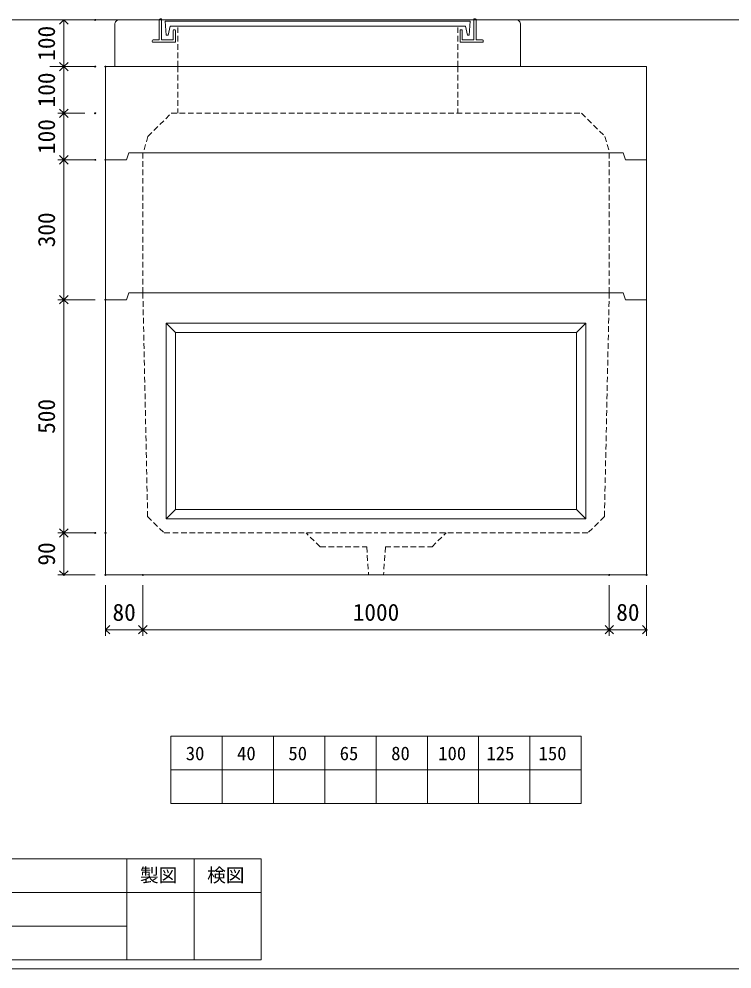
# Model space of a CAD drawing. Units: millimetres, scale not verified. Extents: x -4890 to 18490, y -2339 to 2339.
# Drawn here: x 298 to 1827, y -1936 to 101 of the extents above; entities that cross this region are included whole.
import ezdxf
from ezdxf.enums import TextEntityAlignment as Align

# ---------------------------------------------------------------- set-up
doc = ezdxf.new("R2010")
doc.units = ezdxf.units.MM
doc.header["$LTSCALE"] = 10
doc.header["$PDMODE"] = 32
doc.header["$PDSIZE"] = 2
doc.linetypes.add('DASHED1', pattern=[1.8, 1.2, -0.6])
doc.layers.add('0-1_Defpoints', color=7, linetype='Continuous')
for name, color, linetype, lineweight in [('0-2_waku', 7, 'Continuous', 18), ('0-3_gaikei', 7, 'Continuous', 18), ('0-4_kakure', 7, 'DASHED1', 5), ('0-5_sunpou', 7, 'Continuous', 5), ('0-9_uchigawa', 6, 'Continuous', 18), ('0-B_futa', 3, 'Continuous', 18), ('0-C_GL', 4, 'Continuous', 18), ('0-E_文字１', 7, 'Continuous', 18)]:
    doc.layers.add(name, color=color, linetype=linetype, lineweight=lineweight)
doc.styles.add('ＭＳ ゴシック', font='')
doc.styles.get('ＭＳ ゴシック').set_extended_font_data('MS Gothic')

# ---------------------------------------------------------------- blocks, each defined once
blk = doc.blocks.new('_Open90')
at = {"layer": '0-5_sunpou'}
blk.add_line((0, 0), (-1, 0), dxfattribs=at)
blk.add_lwpolyline([(-0.5, 0.5), (0, 0), (-0.5, -0.5)], dxfattribs=at)
blk = doc.blocks.new('D51')
at = {"layer": '0-1_Defpoints'}
for p in [(1931.46, 1074.36), (2011.46, 1074.36), (2011.46, 956.94)]:
    blk.add_point(p, dxfattribs=at)
at = {"layer": '0-5_sunpou'}
for p, q in [((1931.46, 1052.36), (1931.46, 943.94)), ((2011.46, 1052.36), (2011.46, 943.94)), ((1949.46, 956.94), (1993.46, 956.94))]:
    blk.add_line(p, q, dxfattribs=at)
at = {"layer": '0-5_sunpou', "xscale": 18, "yscale": 18, "rotation": 180}
blk.add_blockref('_Open90', (1931.46, 956.94), dxfattribs=at)
at = {"layer": '0-5_sunpou', "xscale": 18, "yscale": 18}
blk.add_blockref('_Open90', (2011.46, 956.94), dxfattribs=at)
at = {"layer": '0-5_sunpou', "style": 'ＭＳ ゴシック'}
blk.add_text('80', height=36.66, dxfattribs=at).set_placement((1946.46, 964.94), align=Align.BOTTOM_LEFT)
blk = doc.blocks.new('D52')
at = {"layer": '0-1_Defpoints'}
for p in [(2011.46, 1074.36), (3011.46, 1074.36), (3011.46, 956.94)]:
    blk.add_point(p, dxfattribs=at)
at = {"layer": '0-5_sunpou'}
for p, q in [((2011.46, 1052.36), (2011.46, 943.94)), ((3011.46, 1052.36), (3011.46, 943.94)), ((2029.46, 956.94), (2993.46, 956.94))]:
    blk.add_line(p, q, dxfattribs=at)
at = {"layer": '0-5_sunpou', "xscale": 18, "yscale": 18, "rotation": 180}
blk.add_blockref('_Open90', (2011.46, 956.94), dxfattribs=at)
at = {"layer": '0-5_sunpou', "xscale": 18, "yscale": 18}
blk.add_blockref('_Open90', (3011.46, 956.94), dxfattribs=at)
at = {"layer": '0-5_sunpou', "style": 'ＭＳ ゴシック'}
blk.add_text('1000', height=36.66, dxfattribs=at).set_placement((2461.46, 964.94), align=Align.BOTTOM_LEFT)
blk = doc.blocks.new('D53')
at = {"layer": '0-1_Defpoints'}
for p in [(3011.46, 1074.36), (3091.46, 1074.36), (3091.46, 956.94)]:
    blk.add_point(p, dxfattribs=at)
at = {"layer": '0-5_sunpou'}
for p, q in [((3011.46, 1052.36), (3011.46, 943.94)), ((3091.46, 1052.36), (3091.46, 943.94)), ((3029.46, 956.94), (3073.46, 956.94))]:
    blk.add_line(p, q, dxfattribs=at)
at = {"layer": '0-5_sunpou', "xscale": 18, "yscale": 18, "rotation": 180}
blk.add_blockref('_Open90', (3011.46, 956.94), dxfattribs=at)
at = {"layer": '0-5_sunpou', "xscale": 18, "yscale": 18}
blk.add_blockref('_Open90', (3091.46, 956.94), dxfattribs=at)
at = {"layer": '0-5_sunpou', "style": 'ＭＳ ゴシック'}
blk.add_text('80', height=36.66, dxfattribs=at).set_placement((3026.46, 964.94), align=Align.BOTTOM_LEFT)
blk = doc.blocks.new('D54')
at = {"layer": '0-1_Defpoints'}
for p in [(1931.46, 1164.36), (1842.14, 1074.36), (1931.46, 1074.36)]:
    blk.add_point(p, dxfattribs=at)
at = {"layer": '0-5_sunpou'}
for p, q in [((1909.46, 1164.36), (1829.14, 1164.36)), ((1842.14, 1146.36), (1842.14, 1092.36)), ((1909.46, 1074.36), (1829.14, 1074.36))]:
    blk.add_line(p, q, dxfattribs=at)
at = {"layer": '0-5_sunpou', "xscale": 18, "yscale": 18}
for p, rotation in [((1842.14, 1164.36), 90), ((1842.14, 1074.36), 270)]:
    blk.add_blockref('_Open90', p, dxfattribs=dict(at, rotation=rotation))
at = {"layer": '0-5_sunpou', "style": 'ＭＳ ゴシック'}
blk.add_text('90', height=36.66, rotation=90, dxfattribs=at).set_placement((1834.14, 1094.36), align=Align.BOTTOM_LEFT)
blk = doc.blocks.new('D55')
at = {"layer": '0-1_Defpoints'}
for p in [(1909.46, 2264.36), (1842.14, 2164.36), (1931.46, 2164.36)]:
    blk.add_point(p, dxfattribs=at)
at = {"layer": '0-5_sunpou'}
for p, q in [((1887.46, 2264.36), (1829.14, 2264.36)), ((1842.14, 2246.36), (1842.14, 2182.36)), ((1909.46, 2164.36), (1829.14, 2164.36))]:
    blk.add_line(p, q, dxfattribs=at)
at = {"layer": '0-5_sunpou', "xscale": 18, "yscale": 18}
for p, rotation in [((1842.14, 2264.36), 90), ((1842.14, 2164.36), 270)]:
    blk.add_blockref('_Open90', p, dxfattribs=dict(at, rotation=rotation))
at = {"layer": '0-5_sunpou', "style": 'ＭＳ ゴシック'}
blk.add_text('100', height=36.66, rotation=90, dxfattribs=at).set_placement((1834.14, 2176.86), align=Align.BOTTOM_LEFT)
blk = doc.blocks.new('D56')
at = {"layer": '0-1_Defpoints'}
for p in [(1931.46, 1964.36), (1842.14, 1664.36), (1931.46, 1664.36)]:
    blk.add_point(p, dxfattribs=at)
at = {"layer": '0-5_sunpou'}
for p, q in [((1909.46, 1964.36), (1829.14, 1964.36)), ((1842.14, 1946.36), (1842.14, 1682.36)), ((1909.46, 1664.36), (1829.14, 1664.36))]:
    blk.add_line(p, q, dxfattribs=at)
at = {"layer": '0-5_sunpou', "xscale": 18, "yscale": 18}
for p, rotation in [((1842.14, 1964.36), 90), ((1842.14, 1664.36), 270)]:
    blk.add_blockref('_Open90', p, dxfattribs=dict(at, rotation=rotation))
at = {"layer": '0-5_sunpou', "style": 'ＭＳ ゴシック'}
blk.add_text('300', height=36.66, rotation=90, dxfattribs=at).set_placement((1834.14, 1776.86), align=Align.BOTTOM_LEFT)
blk = doc.blocks.new('D57')
at = {"layer": '0-1_Defpoints'}
for p in [(1931.46, 1664.36), (1842.14, 1164.36), (1909.46, 1164.36)]:
    blk.add_point(p, dxfattribs=at)
at = {"layer": '0-5_sunpou'}
for p, q in [((1909.46, 1664.36), (1829.14, 1664.36)), ((1842.14, 1646.36), (1842.14, 1182.36)), ((1887.46, 1164.36), (1829.14, 1164.36))]:
    blk.add_line(p, q, dxfattribs=at)
at = {"layer": '0-5_sunpou', "xscale": 18, "yscale": 18}
for p, rotation in [((1842.14, 1664.36), 90), ((1842.14, 1164.36), 270)]:
    blk.add_blockref('_Open90', p, dxfattribs=dict(at, rotation=rotation))
at = {"layer": '0-5_sunpou', "style": 'ＭＳ ゴシック'}
blk.add_text('500', height=36.66, rotation=90, dxfattribs=at).set_placement((1834.14, 1376.86), align=Align.BOTTOM_LEFT)
blk = doc.blocks.new('D76')
at = {"layer": '0-1_Defpoints'}
for p in [(1909.46, 2164.36), (1842.14, 2064.36), (1909.46, 2064.36)]:
    blk.add_point(p, dxfattribs=at)
at = {"layer": '0-5_sunpou'}
for p, q in [((1887.46, 2164.36), (1829.14, 2164.36)), ((1842.14, 2146.36), (1842.14, 2082.36)), ((1887.46, 2064.36), (1829.14, 2064.36))]:
    blk.add_line(p, q, dxfattribs=at)
at = {"layer": '0-5_sunpou', "xscale": 18, "yscale": 18}
for p, rotation in [((1842.14, 2164.36), 90), ((1842.14, 2064.36), 270)]:
    blk.add_blockref('_Open90', p, dxfattribs=dict(at, rotation=rotation))
at = {"layer": '0-5_sunpou', "style": 'ＭＳ ゴシック'}
blk.add_text('100', height=36.66, rotation=90, dxfattribs=at).set_placement((1834.14, 2076.86), align=Align.BOTTOM_LEFT)
blk = doc.blocks.new('D77')
at = {"layer": '0-1_Defpoints'}
for p in [(1909.46, 2064.36), (1842.14, 1964.36), (1909.46, 1964.36)]:
    blk.add_point(p, dxfattribs=at)
at = {"layer": '0-5_sunpou'}
for p, q in [((1887.46, 2064.36), (1829.14, 2064.36)), ((1842.14, 2046.36), (1842.14, 1982.36)), ((1887.46, 1964.36), (1829.14, 1964.36))]:
    blk.add_line(p, q, dxfattribs=at)
at = {"layer": '0-5_sunpou', "xscale": 18, "yscale": 18}
for p, rotation in [((1842.14, 2064.36), 90), ((1842.14, 1964.36), 270)]:
    blk.add_blockref('_Open90', p, dxfattribs=dict(at, rotation=rotation))
at = {"layer": '0-5_sunpou', "style": 'ＭＳ ゴシック'}
blk.add_text('100', height=36.66, rotation=90, dxfattribs=at).set_placement((1834.14, 1976.86), align=Align.BOTTOM_LEFT)
blk = doc.blocks.new('D80')
at = {"layer": '0-1_Defpoints'}
for p in [(1931.46, 1664.36), (1842.14, 1164.36), (1909.46, 1164.36)]:
    blk.add_point(p, dxfattribs=at)
at = {"layer": '0-5_sunpou'}
for p, q in [((1909.46, 1664.36), (1829.14, 1664.36)), ((1842.14, 1646.36), (1842.14, 1182.36)), ((1887.46, 1164.36), (1829.14, 1164.36))]:
    blk.add_line(p, q, dxfattribs=at)
at = {"layer": '0-5_sunpou', "xscale": 18, "yscale": 18}
for p, rotation in [((1842.14, 1664.36), 90), ((1842.14, 1164.36), 270)]:
    blk.add_blockref('_Open90', p, dxfattribs=dict(at, rotation=rotation))
at = {"layer": '0-5_sunpou', "style": 'ＭＳ ゴシック'}
blk.add_text('500', height=36.66, rotation=90, dxfattribs=at).set_placement((1834.14, 1376.86), align=Align.BOTTOM_LEFT)

msp = doc.modelspace()

# ---------------------------------------------------------------- linework, layer by layer
at = {"layer": '0-2_waku'}
for p, q in [((623.83, -1436.63), (623.83, -1580.63)), ((623.83, -1436.63), (623.83, -1580.63)), ((623.83, -1436.63), (623.83, -1580.63)), ((623.83, -1436.63), (623.83, -1580.63)), ((623.83, -1436.63), (1503.83, -1436.63)), ((733.83, -1436.63), (733.83, -1580.63)), ((843.83, -1436.63), (843.83, -1580.63)), ((843.83, -1436.63), (843.83, -1580.63)), ((953.83, -1436.63), (953.83, -1580.63)), ((1063.83, -1436.63), (1063.83, -1580.63)), ((1173.83, -1436.63), (1173.83, -1580.63)), ((1283.83, -1436.63), (1283.83, -1580.63)), ((1393.83, -1436.63), (1393.83, -1580.63)), ((1503.83, -1436.63), (1503.83, -1580.63)), ((623.83, -1508.63), (1503.83, -1508.63)), ((623.83, -1580.63), (1503.83, -1580.63)), ((-1210.32, -1699.63), (817.68, -1699.63)), ((529.68, -1699.63), (529.68, -1915.63)), ((529.68, -1699.63), (529.68, -1915.63)), ((673.68, -1699.63), (673.68, -1915.63)), ((817.68, -1699.63), (817.68, -1915.63)), ((-1210.32, -1771.63), (817.68, -1771.63)), ((-1210.32, -1843.63), (529.68, -1843.63)), ((-1210.32, -1915.63), (817.68, -1915.63)), ((-1230.32, -1935.63), (4889.68, -1935.63)), ((-1230.32, -1935.63), (4889.68, -1935.63))]:
    msp.add_line(p, q, dxfattribs=at)
at = {"layer": '0-3_gaikei'}
for p, q in [((503.83, -0.63), (503.83, 89.37)), ((513.83, 99.37), (598.83, 99.37)), ((1278.83, 99.37), (1363.83, 99.37)), ((1373.83, -0.63), (1373.83, 89.37)), ((483.83, -0.63), (1643.83, -0.63)), ((483.83, -200.63), (483.83, -0.63)), ((503.83, -0.63), (613.83, -0.63)), ((503.83, -0.63), (613.83, -0.63)), ((503.83, -0.63), (613.83, -0.63)), ((503.83, -0.63), (613.83, -0.63)), ((503.83, -0.63), (613.83, -0.63)), ((503.83, -0.63), (613.83, -0.63)), ((538.83, -0.63), (1338.83, -0.63)), ((538.83, -0.63), (1338.83, -0.63)), ((538.83, -0.63), (1338.83, -0.63)), ((538.83, -0.63), (1338.83, -0.63)), ((1373.83, -0.63), (1263.83, -0.63)), ((1373.83, -0.63), (1263.83, -0.63)), ((1373.83, -0.63), (1263.83, -0.63)), ((1373.83, -0.63), (1263.83, -0.63)), ((1373.83, -0.63), (1263.83, -0.63)), ((1373.83, -0.63), (1263.83, -0.63)), ((1373.83, -0.63), (1263.83, -0.63)), ((1373.83, -0.63), (1263.83, -0.63)), ((1643.83, -200.63), (1643.83, -0.63)), ((1643.83, -790.63), (1643.83, -10.63)), ((483.83, -200.63), (483.83, -1090.63)), ((528.83, -200.63), (483.83, -200.63)), ((528.83, -200.63), (483.83, -200.63)), ((533.83, -185.63), (528.83, -200.63)), ((1063.83, -185.63), (533.83, -185.63)), ((1593.83, -185.63), (1063.83, -185.63)), ((1593.83, -185.63), (1598.83, -200.63)), ((1643.83, -200.63), (1598.83, -200.63)), ((533.83, -485.63), (528.83, -500.63)), ((1593.83, -485.63), (1598.83, -500.63)), ((1593.83, -485.63), (1598.83, -500.63)), ((528.83, -500.63), (483.83, -500.63)), ((528.83, -500.63), (483.83, -500.63)), ((528.83, -500.63), (483.83, -500.63)), ((1643.83, -500.63), (1598.83, -500.63)), ((1643.83, -500.63), (1598.83, -500.63))]:
    msp.add_line(p, q, dxfattribs=at)
for points in [[(1593.83, -485.63), (1063.83, -485.63), (533.83, -485.63)], [(483.83, -1090.63), (1643.83, -1090.63), (1643.83, -500.63)]]:
    msp.add_lwpolyline(points, dxfattribs=at)
for centre, radius, start, end in [((513.25, 89.95), 9.44, 86.47383, 183.52617), ((1364.16, 89.7), 9.68, 358.04251, 91.95749)]:
    msp.add_arc(centre, radius, start, end, dxfattribs=at)
at = {"layer": '0-4_kakure'}
for p, q in [((638.83, -0.63), (638.83, 85.87)), ((1238.83, -0.63), (1238.83, 85.87)), ((638.83, -0.63), (638.83, -100.63)), ((1238.83, -0.63), (1238.83, -100.63)), ((574.68, -150.63), (624.68, -100.63)), ((624.68, -100.63), (1504.68, -100.63)), ((1504.68, -100.63), (1554.68, -150.63)), ((574.68, -150.63), (564.68, -185.63)), ((1554.68, -150.63), (1564.68, -185.63)), ((563.83, -185.63), (563.83, -485.63)), ((1563.83, -485.63), (1563.83, -185.63)), ((574.15, -965.63), (563.83, -485.63)), ((1563.83, -485.63), (1553.51, -965.63)), ((574.15, -965.63), (609.92, -1000.63)), ((1553.51, -965.63), (1517.75, -1000.63)), ((609.92, -1000.63), (1063.83, -1000.63)), ((943.83, -1030.63), (913.83, -1000.63)), ((1517.75, -1000.63), (1063.83, -1000.63)), ((1183.83, -1030.63), (1213.83, -1000.63)), ((943.83, -1030.63), (1043.83, -1030.63)), ((1043.83, -1030.63), (1047.83, -1090.63)), ((1083.83, -1030.63), (1079.83, -1090.63)), ((1083.83, -1030.63), (1183.83, -1030.63))]:
    msp.add_line(p, q, dxfattribs=at)
at = {"layer": '0-5_sunpou', "color": 150, "lineweight": 18}
for p, q in [((461.83, 99.37), (364.73, 99.37)), ((461.83, -0.63), (364.73, -0.63)), ((461.83, -0.63), (364.73, -0.63))]:
    msp.add_line(p, q, dxfattribs=at)
at = {"layer": '0-9_uchigawa'}
for p, q in [((613.83, -550.63), (633.83, -570.63)), ((613.83, -970.63), (613.83, -550.63)), ((1513.83, -970.63), (1513.83, -550.63)), ((633.83, -570.63), (1063.83, -570.63)), ((633.83, -950.63), (633.83, -570.63)), ((1493.83, -950.63), (1493.83, -570.63)), ((613.83, -970.63), (633.83, -950.63)), ((633.83, -950.63), (1493.83, -950.63)), ((1513.83, -970.63), (1493.83, -950.63)), ((613.83, -970.63), (1513.83, -970.63))]:
    msp.add_line(p, q, dxfattribs=at)
for points in [[(613.83, -550.63), (1063.83, -550.63), (1513.83, -550.63)], [(1063.83, -570.63), (1493.83, -570.63), (1513.83, -550.63)]]:
    msp.add_lwpolyline(points, dxfattribs=at)
at = {"layer": '0-B_futa'}
for p, q in [((598.83, 99.37), (598.83, 56.37)), ((600.83, 101.37), (603.83, 101.37)), ((603.83, 101.37), (603.83, 56.37)), ((611.64, 96.87), (1265.97, 96.87)), ((611.64, 96.87), (614.13, 66.87)), ((622.16, 85.87), (617.84, 66.87)), ((622.16, 85.87), (1255.5, 85.87)), ((1255.5, 85.87), (1259.82, 66.87)), ((1265.97, 96.87), (1263.72, 66.87)), ((1273.83, 101.37), (1273.83, 56.37)), ((1273.83, 101.37), (1276.83, 101.37)), ((1278.83, 99.37), (1278.83, 56.37)), ((614.13, 66.87), (617.84, 66.87)), ((628.83, 76.37), (628.83, 56.37)), ((630.83, 78.37), (631.83, 78.37)), ((633.83, 76.37), (633.83, 51.37)), ((1243.83, 76.37), (1243.83, 51.37)), ((1246.83, 78.37), (1245.83, 78.37)), ((1248.83, 76.37), (1248.83, 56.37)), ((1263.72, 66.87), (1259.82, 66.87)), ((583.83, 54.37), (583.83, 53.37)), ((585.83, 56.37), (598.83, 56.37)), ((633.83, 51.37), (585.83, 51.37)), ((603.83, 56.37), (628.83, 56.37)), ((1243.83, 51.37), (1291.83, 51.37)), ((1273.83, 56.37), (1248.83, 56.37)), ((1291.83, 56.37), (1278.83, 56.37)), ((1293.83, 54.37), (1293.83, 53.37))]:
    msp.add_line(p, q, dxfattribs=at)
for centre, start, end in [((600.83, 99.37), 90, 180), ((1276.83, 99.37), 0, 90), ((630.83, 76.37), 90, 180), ((631.83, 76.37), 0, 90), ((1245.83, 76.37), 90, 180), ((1246.83, 76.37), 0, 90), ((585.83, 54.37), 90, 180), ((585.83, 53.37), 180, 270), ((1291.83, 54.37), 0, 90), ((1291.83, 53.37), 270, 0)]:
    msp.add_arc(centre, 2, start, end, dxfattribs=at)
at = {"layer": '0-C_GL'}
msp.add_line((-1230.32, 99.37), (4889.68, 99.37), dxfattribs=at)

# ---------------------------------------------------------------- block references
at = {"layer": '0-5_sunpou'}
for name in ['D55', 'D76', 'D77', 'D56', 'D57', 'D80', 'D54', 'D51', 'D52', 'D53']:
    msp.add_blockref(name, (-1447.63, -2164.99), dxfattribs=at)

# ---------------------------------------------------------------- texts
at = {"layer": '0-E_文字１', "style": 'ＭＳ ゴシック'}
for s, p in [('30', (655.91, -1496.75)), ('40', (765.91, -1496.75)), ('50', (875.91, -1496.75)), ('65', (985.91, -1496.75)), ('80', (1096.32, -1496.75)), ('100', (1197.19, -1496.75)), ('125', (1300.58, -1496.75)), ('150', (1412.34, -1496.75)), ('製図', (557.75, -1757.88)), ('検図', (701.75, -1757.88))]:
    msp.add_text(s, height=29.33, dxfattribs=at).set_placement(p, align=Align.BOTTOM_LEFT)

doc.saveas('drawing.dxf')
